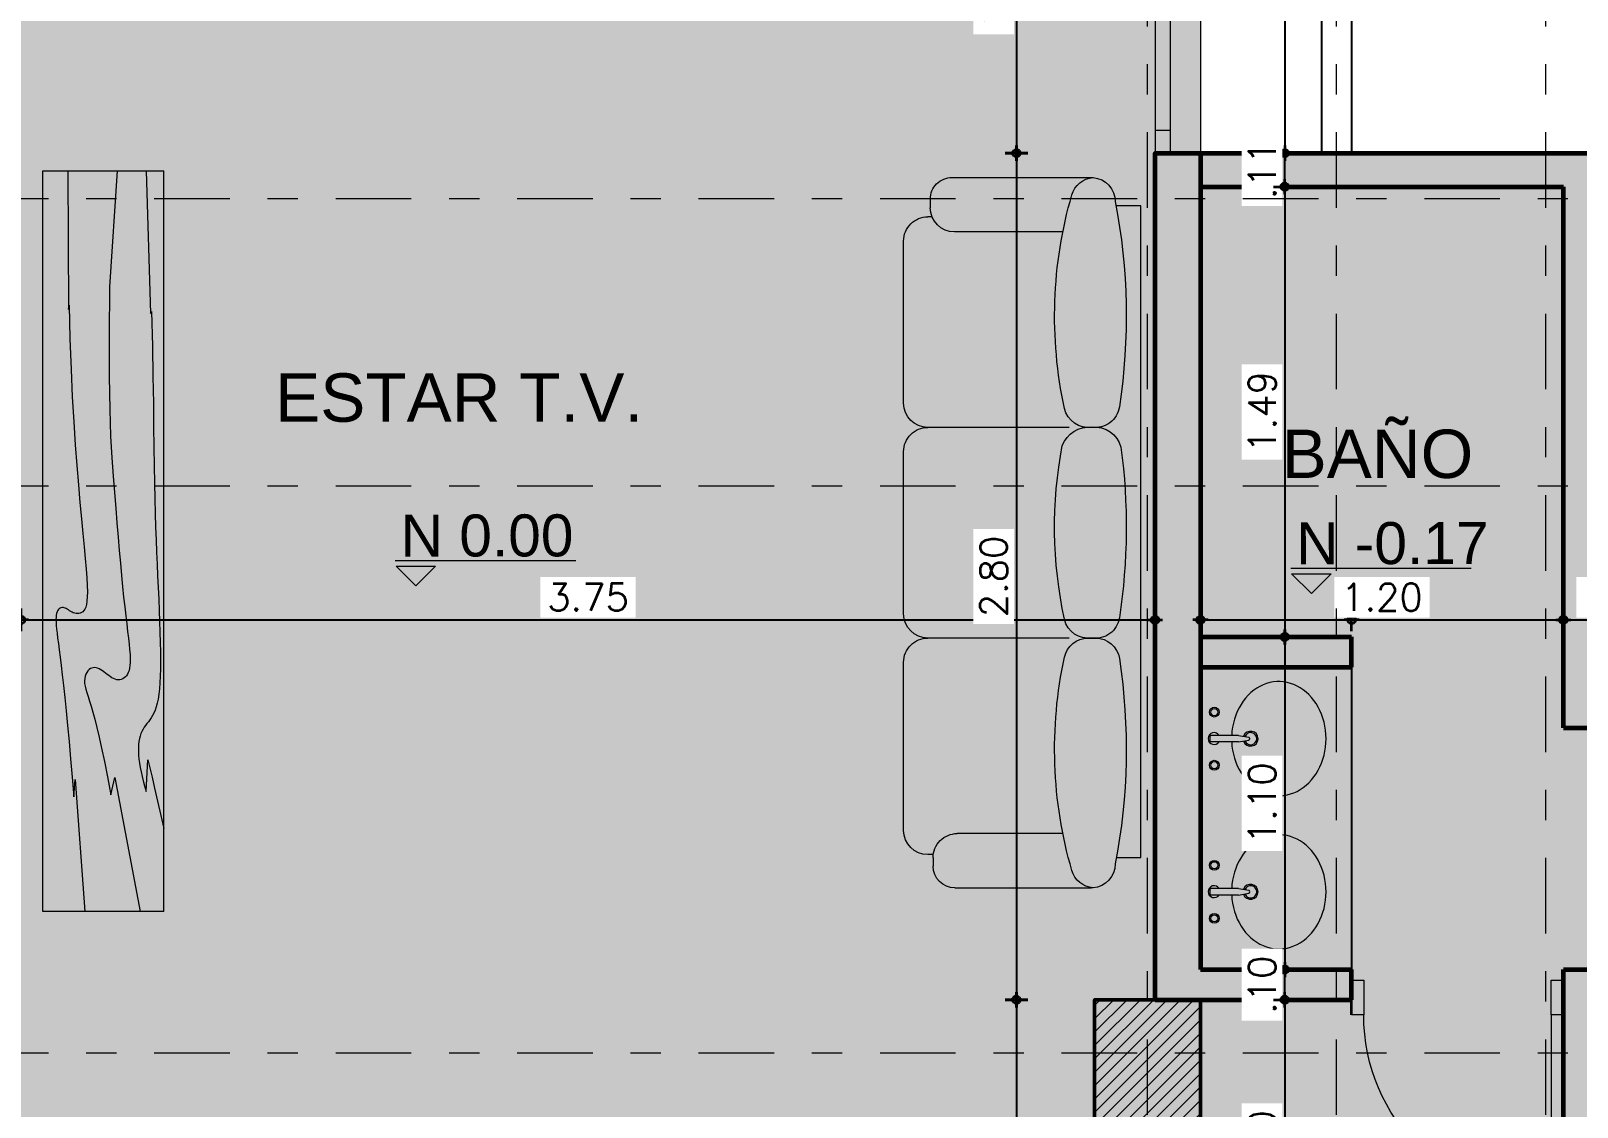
# Model space of a CAD drawing. Header units: metres. Extents: x -50 to 76, y -61 to 14.
# Drawn here: x -4.9 to 0.21, y -3 to 0.55 of the extents above; entities that cross this region are included whole.
import ezdxf

# ---------------------------------------------------------------- set-up
doc = ezdxf.new("R2010")
doc.units = ezdxf.units.M
doc.header["$MEASUREMENT"] = 0
for name, pattern in [('CENTER', [2, 1.25, -0.25, 0.25, -0.25]), ('CENTERX2', [4, 2.5, -0.5, 0.5, -0.5]), ('DASHDOT2', [0.5, 0.25, -0.125, 0, -0.125])]:
    doc.linetypes.add(name, pattern=pattern)
for name, color, linetype, lineweight in [('1 AREAS', 65, 'Continuous', 50), ('1 AREAS HACH', 250, 'Continuous', 9), ('1 COLUMNAS', 1, 'Continuous', 50), ('1 MATERAS', 45, 'Continuous', 25), ('1 MUEBLES', 46, 'Continuous', 18), ('1 MUROS', 255, 'Continuous', 60), ('1 NIVELES', 145, 'Continuous', 18), ('1 PUERTAS', 251, 'Continuous', 18), ('1 RELLENO COLUMNAS', 225, 'Continuous', 18), ('1 TEXTOS', 4, 'Continuous', 20), ('1 VENTANAS', 2, 'Continuous', 18), ('COTAS', 251, 'Continuous', 35), ('EJES', 251, 'CENTERX2', 0), ('Nuevo_Puertas ARCHICAD_Pluma_Nº__27', 7, 'Continuous', 35), ('TEXTOS', 4, 'Continuous', 25)]:
    doc.layers.add(name, color=color, linetype=linetype, lineweight=lineweight)
doc.layers.add('1 BAN', color=57, linetype='Continuous')
doc.layers.add('Nuevo_Puertas ARCHICAD_Pluma_Nº__23', color=7, linetype='Continuous', lineweight=20, true_color=0xff6600)
doc.layers.add('Nuevo_Puertas ARCHICAD_Pluma_Nº__3', color=7, linetype='Continuous', lineweight=18, true_color=0xff6600)
doc.styles.add('cotas', font='romans.shx')
doc.styles.add('Estilo_Generado_1', font='arial.ttf')
doc.styles.add('LEROY', font='arial.ttf')
doc.dimstyles.new('COT-50', dxfattribs={"dimscale": 0.5, "dimtxt": 0.18, "dimasz": 0.05, "dimexe": 0.08, "dimexo": 0.1, "dimgap": 0.06, "dimtad": 1, "dimzin": 4, "dimdsep": 46, "dimtxsty": 'cotas', "dimblk1": 'COTA', "dimblk2": 'COTA', "dimsah": 1, "dimcen": 0.09, "dimse1": 1, "dimse2": 1, "dimclrd": 256, "dimclre": 253, "dimclrt": 14, "dimadec": 0, "dimazin": 0, "dimtfac": 1, "dimtix": 1, "dimtmove": 0, "dimatfit": 3, "dimldrblk": 'COTA', "dimfxl": 1, "dimtfill": 1, "dimtfillclr": 256, "dimtolj": 1, "dimtzin": 12, "dimarcsym": 0})

# ---------------------------------------------------------------- blocks, each defined once
blk = doc.blocks.new('SILLON-6')
for p, q in [((-1.0773, 0), (1.0773, 0)), ((-1.0773, -0.0807), (-1.0773, 0)), ((1.0773, 0), (1.0773, -0.082)), ((-0.3519, -0.1745), (-0.3519, -0.1502)), ((-0.3519, -0.1745), (-0.3519, -0.1502)), ((0.3456, -0.1745), (0.3456, -0.1502)), ((-1.1782, -0.1582), (-1.1785, -0.1582)), ((-1.1785, -0.1582), (-1.1785, -0.1647)), ((-1.1785, -0.6153), (-1.1785, -0.1647)), ((1.1709, -0.1583), (1.1712, -0.1583)), ((1.1712, -0.6246), (1.1712, -0.1583)), ((-0.3519, -0.2375), (-0.3519, -0.7047)), ((0.3446, -0.2375), (0.3446, -0.7047)), ((-0.9985, -0.2581), (-0.9985, -0.6073)), ((0.9912, -0.2581), (0.9912, -0.6166)), ((0.9912, -0.5166), (0.9904, -0.5166)), ((-0.3519, -0.6507), (-0.3519, -0.7047)), ((-1.0785, -0.6873), (-1.1065, -0.6873)), ((-1.0681, -0.6866), (-1.0681, -0.6868)), ((-1.0681, -0.6866), (-1.0681, -0.7047)), ((1.0411, -0.6907), (1.0411, -0.7047)), ((1.0992, -0.6966), (1.0712, -0.6966)), ((-0.9881, -0.7847), (-0.4319, -0.7847)), ((-0.2719, -0.7847), (0.2646, -0.7847)), ((0.4246, -0.7847), (0.9611, -0.7847))]:
    blk.add_line(p, q)
for centre, radius, start, end in [((-0.7197, -2.0462), 1.9977, 81.3673, 100.9289), ((0.015, -2.0462), 1.9977, 82.402, 98.6327), ((0.7125, -2.0462), 1.9977, 79.0711, 98.6327), ((-1.0985, -0.1647), 0.08, 90, 175.2571), ((-0.4319, -0.1502), 0.08, 0, 81.3673), ((-0.2728, -0.1502), 0.08, 98.6327, 188.7344), ((0.2566, -0.1526), 0.0895, 353.7719, 75.3702), ((0.4246, -0.1502), 0.08, 98.6327, 188.7344), ((1.0912, -0.1647), 0.08, 4.7429, 90), ((-1.0985, -0.1515), 0.08, 184.7429, 253.8111), ((-0.4319, -0.1745), 0.08, 282.2332, 0), ((-0.2728, -0.1745), 0.08, 171.2656, 257.7668), ((0.2507, -0.1709), 0.0953, 290.9891, 5.1376), ((0.4246, -0.1745), 0.08, 171.2656, 257.7668), ((1.0912, -0.1515), 0.08, 286.1889, 355.2571), ((-0.7197, 1.1531), 1.4385, 253.8111, 282.2332), ((0.015, 1.1531), 1.4385, 257.7668, 280.8092), ((0.7125, 1.1531), 1.4385, 257.7668, 286.1889), ((-1.0785, -0.6073), 0.08, 270, 0), ((-1.1065, -0.6153), 0.072, 180, 270), ((1.0712, -0.6166), 0.08, 180, 270), ((1.0992, -0.6246), 0.072, 270, 0), ((-0.9881, -0.7047), 0.08, 180, 270), ((-0.4319, -0.7047), 0.08, 270, 0), ((-0.2719, -0.7047), 0.08, 180, 270), ((0.2646, -0.7047), 0.08, 270, 0), ((0.4246, -0.7047), 0.08, 180, 270), ((0.9611, -0.7047), 0.08, 270, 0)]:
    blk.add_arc(centre, radius, start, end)
blk = doc.blocks.new('DJUI')
at = {"layer": '1 MUEBLES'}
for p, q in [((2.3758, 2.3), (2.3758, 4.75)), ((2.3758, 4.75), (2.7758, 4.75)), ((2.7758, 2.3), (2.7758, 4.75)), ((2.7758, 2.3), (2.3758, 2.3))]:
    blk.add_line(p, q, dxfattribs=at)
for points in [[(2.4587, 4.75), (2.4608, 4.2911), (2.4626, 4.3048), (2.4654, 4.1936), (2.469, 4.0929), (2.4732, 4.0018), (2.478, 3.9191), (2.4831, 3.8438), (2.4883, 3.7746), (2.4936, 3.7108), (2.4987, 3.6522), (2.5037, 3.5985), (2.5082, 3.5498), (2.5124, 3.506), (2.516, 3.467), (2.519, 3.4327), (2.5211, 3.4032), (2.5225, 3.3781), (2.523, 3.3573), (2.5227, 3.3402), (2.5217, 3.3264), (2.5201, 3.3154), (2.5178, 3.3069), (2.5151, 3.3004), (2.5118, 3.2953), (2.508, 3.2915), (2.504, 3.2886), (2.4996, 3.2867), (2.4951, 3.2857), (2.4904, 3.2854), (2.4857, 3.2858), (2.4811, 3.2868), (2.4766, 3.2883), (2.4723, 3.2903), (2.4682, 3.2925), (2.4643, 3.2949), (2.4605, 3.2974), (2.4568, 3.2997), (2.4532, 3.3018), (2.4497, 3.3035), (2.4461, 3.3047), (2.4426, 3.3053), (2.4392, 3.3052), (2.4358, 3.3044), (2.4327, 3.303), (2.4297, 3.3009), (2.427, 3.2981), (2.4247, 3.2947), (2.4227, 3.2907), (2.4212, 3.2859), (2.4201, 3.2803), (2.4194, 3.2738), (2.4192, 3.266), (2.4194, 3.257), (2.4201, 3.2465), (2.4212, 3.2343), (2.4227, 3.2203), (2.4247, 3.2044), (2.4271, 3.186), (2.4298, 3.1651), (2.433, 3.1411), (2.4364, 3.1138), (2.4402, 3.0827), (2.4442, 3.0477), (2.4485, 3.0082), (2.453, 2.9641), (2.4577, 2.9155), (2.4625, 2.8625), (2.4675, 2.8053), (2.4726, 2.7442), (2.4778, 2.6791), (2.4831, 2.7366), (2.5149, 2.3)], [(2.6221, 4.75), (2.5968, 4.3658), (2.5951, 4.2025), (2.5953, 4.069), (2.597, 3.9605), (2.6, 3.8726), (2.6038, 3.8005), (2.6081, 3.7397), (2.6125, 3.6856), (2.6168, 3.6343), (2.6209, 3.5852), (2.6249, 3.5384), (2.6287, 3.4938), (2.6323, 3.4516), (2.6359, 3.4118), (2.6395, 3.3746), (2.643, 3.3399), (2.6465, 3.3078), (2.6499, 3.2782), (2.6532, 3.2512), (2.6562, 3.2265), (2.6589, 3.2041), (2.6611, 3.184), (2.6629, 3.166), (2.6641, 3.15), (2.6647, 3.136), (2.6646, 3.1239), (2.6639, 3.1134), (2.6626, 3.1043), (2.6608, 3.0966), (2.6585, 3.09), (2.6557, 3.0845), (2.6524, 3.0797), (2.6487, 3.0757), (2.6446, 3.0723), (2.6401, 3.0696), (2.6354, 3.0677), (2.6305, 3.0666), (2.6254, 3.0662), (2.6202, 3.0667), (2.6149, 3.068), (2.6096, 3.0702), (2.6043, 3.073), (2.5991, 3.0765), (2.5938, 3.0803), (2.5885, 3.0843), (2.5832, 3.0884), (2.578, 3.0924), (2.5727, 3.0961), (2.5674, 3.0994), (2.5622, 3.1022), (2.557, 3.1043), (2.5519, 3.1058), (2.5469, 3.1065), (2.5421, 3.1063), (2.5374, 3.1053), (2.5329, 3.1032), (2.5286, 3.1), (2.5247, 3.0958), (2.5212, 3.0907), (2.5182, 3.0847), (2.5159, 3.078), (2.5144, 3.0705), (2.5138, 3.0625), (2.5141, 3.0539), (2.5155, 3.0449), (2.5179, 3.0349), (2.5213, 3.0238), (2.5254, 3.011), (2.5302, 2.9962), (2.5357, 2.979), (2.5417, 2.9589), (2.5481, 2.9356), (2.5549, 2.9086), (2.5622, 2.877), (2.5703, 2.8398), (2.5793, 2.7963), (2.5895, 2.7453), (2.601, 2.6859), (2.6141, 2.7433), (2.6976, 2.3)], [(2.7173, 4.75), (2.732, 4.2781), (2.7356, 4.284), (2.7381, 4.1694), (2.74, 4.0691), (2.7413, 3.9811), (2.7422, 3.9038), (2.743, 3.8352), (2.7438, 3.7735), (2.7448, 3.717), (2.746, 3.665), (2.7473, 3.6167), (2.7488, 3.5716), (2.7504, 3.529), (2.752, 3.4884), (2.7538, 3.449), (2.7555, 3.4102), (2.7573, 3.3716), (2.759, 3.3333), (2.7605, 3.2956), (2.762, 3.259), (2.7632, 3.2237), (2.7641, 3.19), (2.7647, 3.1583), (2.7649, 3.1289), (2.7647, 3.1021), (2.764, 3.0778), (2.7629, 3.0558), (2.7614, 3.0361), (2.7594, 3.0184), (2.757, 3.0027), (2.7541, 2.9888), (2.7508, 2.9766), (2.7471, 2.9659), (2.743, 2.9565), (2.7387, 2.9482), (2.7341, 2.9408), (2.7295, 2.9341), (2.7248, 2.9278), (2.7202, 2.9217), (2.7157, 2.9156), (2.7114, 2.9094), (2.7074, 2.9028), (2.7037, 2.8958), (2.7004, 2.8884), (2.6976, 2.8804), (2.6952, 2.8718), (2.6934, 2.8625), (2.6922, 2.8524), (2.6917, 2.8414), (2.6918, 2.8296), (2.6924, 2.8171), (2.6937, 2.804), (2.6955, 2.7904), (2.6978, 2.7762), (2.7007, 2.7617), (2.704, 2.7469), (2.7077, 2.7317), (2.712, 2.7153), (2.717, 2.6968), (2.7227, 2.8012), (2.7293, 2.7755), (2.7369, 2.7448), (2.7456, 2.7081), (2.7758, 2.5749)]]:
    blk.add_lwpolyline(points, dxfattribs=at)
blk = doc.blocks.new('Puerta 23')
at = {"layer": 'Nuevo_Puertas ARCHICAD_Pluma_Nº__23', "color": 30, "linetype": 'Continuous', "lineweight": 20, "true_color": 0xff6600}
for p, q in [((-0.31, 0), (-0.35, 0)), ((-0.35, 0), (-0.35, -0.115)), ((-0.31, -0.115), (-0.31, 0)), ((0.35, 0), (0.31, 0)), ((0.31, 0), (0.31, -0.115)), ((0.35, -0.115), (0.35, 0)), ((-0.35, -0.115), (-0.31, -0.115)), ((0.31, -0.115), (0.35, -0.115))]:
    blk.add_line(p, q, dxfattribs=at)
at = {"layer": 'Nuevo_Puertas ARCHICAD_Pluma_Nº__27', "color": 7, "linetype": 'Continuous', "lineweight": 35}
for p, q in [((-0.35, 0), (-0.35, -0.115)), ((-0.35, 0), (-0.35, -0.115)), ((0.35, 0), (0.35, -0.115)), ((0.35, 0), (0.35, -0.115)), ((-0.35, -0.115), (-0.35, -0.15)), ((0.35, -0.115), (0.35, -0.15))]:
    blk.add_line(p, q, dxfattribs=at)
at = {"layer": 'Nuevo_Puertas ARCHICAD_Pluma_Nº__3', "color": 30, "linetype": 'Continuous', "lineweight": 18, "true_color": 0xff6600}
blk.add_line((0.31, 0), (0.31, 0.62), dxfattribs=at)
blk.add_arc((0.31, 0), 0.62, 90, 180, dxfattribs=at)
blk = doc.blocks.new('COTA')
for p, q in [((-1, 0), (1, 0)), ((0, 1.5), (0, -1.5))]:
    blk.add_line(p, q)
blk.add_circle((0, 0), 0.5)
blk = doc.blocks.new('*D48')
at = {"layer": 'COTAS', "lineweight": -2, "transparency": 16777216}
blk.add_line((-19.5095, 7.1419), (0.2405, 7.1419), dxfattribs=at)
at = {"layer": 'Defpoints', "color": 0, "transparency": 16777216}
for p in [(0.2655, 7.1419), (-19.5345, 4.75), (0.2655, 0.15)]:
    blk.add_point(p, dxfattribs=at)
at = {"layer": 'COTAS', "lineweight": -2, "transparency": 16777216, "xscale": 0.025, "yscale": 0.025, "zscale": 0.025, "rotation": 180}
blk.add_blockref('COTA', (-19.5345, 7.1419), dxfattribs=at)
at = {"layer": 'COTAS', "lineweight": -2, "transparency": 16777216, "xscale": 0.025, "yscale": 0.025, "zscale": 0.025}
blk.add_blockref('COTA', (0.2655, 7.1419), dxfattribs=at)
at = {"layer": 'COTAS', "color": 14, "transparency": 16777216, "insert": (-9.6024, 7.2169), "char_height": 0.09, "attachment_point": 5, "style": 'cotas', "bg_fill": 3, "box_fill_scale": 1.25, "bg_fill_color": 256, "bg_fill_true_color": 13158600, "bg_fill_transparency": 0}
blk.add_mtext('\\A1;19.80', dxfattribs=at)
blk = doc.blocks.new('*D83')
at = {"layer": 'COTAS', "lineweight": -2, "transparency": 16777216}
blk.add_line((-4.9095, -1.3937), (-1.2095, -1.3937), dxfattribs=at)
at = {"layer": 'Defpoints', "color": 0, "transparency": 16777216}
for p in [(-1.1845, -1.3937), (-4.9345, -2.4), (-1.1845, -2.95)]:
    blk.add_point(p, dxfattribs=at)
at = {"layer": 'COTAS', "lineweight": -2, "transparency": 16777216, "xscale": 0.025, "yscale": 0.025, "zscale": 0.025, "rotation": 180}
blk.add_blockref('COTA', (-4.9345, -1.3937), dxfattribs=at)
at = {"layer": 'COTAS', "lineweight": -2, "transparency": 16777216, "xscale": 0.025, "yscale": 0.025, "zscale": 0.025}
blk.add_blockref('COTA', (-1.1845, -1.3937), dxfattribs=at)
at = {"layer": 'COTAS', "color": 14, "transparency": 16777216, "insert": (-3.0595, -1.3187), "char_height": 0.09, "attachment_point": 5, "style": 'cotas', "bg_fill": 3, "box_fill_scale": 1.25, "bg_fill_color": 256, "bg_fill_true_color": 13158600, "bg_fill_transparency": 0}
blk.add_mtext('\\A1;3.75', dxfattribs=at)
blk = doc.blocks.new('*D103')
at = {"layer": 'COTAS', "lineweight": -2, "transparency": 16777216}
blk.add_line((-0.5095, -1.3937), (1.2405, -1.3937), dxfattribs=at)
at = {"layer": 'Defpoints', "color": 0, "transparency": 16777216}
for p in [(1.2655, -1.3937), (-0.5345, -4.75), (1.2655, -4.75)]:
    blk.add_point(p, dxfattribs=at)
at = {"layer": 'COTAS', "lineweight": -2, "transparency": 16777216, "xscale": 0.025, "yscale": 0.025, "zscale": 0.025, "rotation": 180}
blk.add_blockref('COTA', (-0.5345, -1.3937), dxfattribs=at)
at = {"layer": 'COTAS', "lineweight": -2, "transparency": 16777216, "xscale": 0.025, "yscale": 0.025, "zscale": 0.025}
blk.add_blockref('COTA', (1.2655, -1.3937), dxfattribs=at)
at = {"layer": 'COTAS', "color": 14, "transparency": 16777216, "insert": (0.3655, -1.3187), "char_height": 0.09, "attachment_point": 5, "style": 'cotas', "bg_fill": 3, "box_fill_scale": 1.25, "bg_fill_color": 256, "bg_fill_true_color": 13158600, "bg_fill_transparency": 0}
blk.add_mtext('\\A1;1.80', dxfattribs=at)
blk = doc.blocks.new('*D170')
at = {"layer": 'COTAS', "lineweight": -2, "transparency": 16777216}
blk.add_line((-1.6433, 1.225), (-1.6433, 0.175), dxfattribs=at)
at = {"layer": 'Defpoints', "color": 0, "transparency": 16777216}
for p in [(-1.0345, 1.25), (-1.6433, 0.15), (-1.0345, 0.15)]:
    blk.add_point(p, dxfattribs=at)
at = {"layer": 'COTAS', "lineweight": -2, "transparency": 16777216, "xscale": 0.025, "yscale": 0.025, "zscale": 0.025}
for p, rotation in [((-1.6433, 1.25), 90), ((-1.6433, 0.15), 270)]:
    blk.add_blockref('COTA', p, dxfattribs=dict(at, rotation=rotation))
at = {"layer": 'COTAS', "color": 14, "transparency": 16777216, "insert": (-1.7183, 0.7), "char_height": 0.09, "attachment_point": 5, "rotation": 90, "style": 'cotas', "bg_fill": 3, "box_fill_scale": 1.25, "bg_fill_color": 256, "bg_fill_true_color": 13158600, "bg_fill_transparency": 0}
blk.add_mtext('\\A1;1.10', dxfattribs=at)
blk = doc.blocks.new('*D171')
at = {"layer": 'COTAS', "lineweight": -2, "transparency": 16777216}
blk.add_line((-1.6433, 0.125), (-1.6433, -2.625), dxfattribs=at)
at = {"layer": 'Defpoints', "color": 0, "transparency": 16777216}
for p in [(-1.1845, 0.15), (-1.6433, -2.65), (-1.1845, -2.65)]:
    blk.add_point(p, dxfattribs=at)
at = {"layer": 'COTAS', "lineweight": -2, "transparency": 16777216, "xscale": 0.025, "yscale": 0.025, "zscale": 0.025}
for p, rotation in [((-1.6433, 0.15), 90), ((-1.6433, -2.65), 270)]:
    blk.add_blockref('COTA', p, dxfattribs=dict(at, rotation=rotation))
at = {"layer": 'COTAS', "color": 14, "transparency": 16777216, "insert": (-1.7183, -1.25), "char_height": 0.09, "attachment_point": 5, "rotation": 90, "style": 'cotas', "bg_fill": 3, "box_fill_scale": 1.25, "bg_fill_color": 256, "bg_fill_true_color": 13158600, "bg_fill_transparency": 0}
blk.add_mtext('\\A1;2.80', dxfattribs=at)
blk = doc.blocks.new('*D172')
at = {"layer": 'COTAS', "lineweight": -2, "transparency": 16777216}
blk.add_line((-1.6433, -2.675), (-1.6433, -3.725), dxfattribs=at)
at = {"layer": 'Defpoints', "color": 0, "transparency": 16777216}
for p in [(-1.3845, -2.65), (-1.6433, -3.75), (-1.3845, -3.75)]:
    blk.add_point(p, dxfattribs=at)
at = {"layer": 'COTAS', "lineweight": -2, "transparency": 16777216, "xscale": 0.025, "yscale": 0.025, "zscale": 0.025}
for p, rotation in [((-1.6433, -2.65), 90), ((-1.6433, -3.75), 270)]:
    blk.add_blockref('COTA', p, dxfattribs=dict(at, rotation=rotation))
at = {"layer": 'COTAS', "color": 14, "transparency": 16777216, "insert": (-1.7183, -3.2), "char_height": 0.09, "attachment_point": 5, "rotation": 90, "style": 'cotas', "bg_fill": 3, "box_fill_scale": 1.25, "bg_fill_color": 256, "bg_fill_true_color": 13158600, "bg_fill_transparency": 0}
blk.add_mtext('\\A1;1.10', dxfattribs=at)
blk = doc.blocks.new('*D173')
at = {"layer": 'COTAS', "lineweight": -2, "transparency": 16777216}
blk.add_line((-0.7557, 4.225), (-0.7557, 0.175), dxfattribs=at)
at = {"layer": 'Defpoints', "color": 0, "transparency": 16777216}
for p in [(-1.0345, 4.25), (-1.0345, 0.15), (-0.7557, 0.15)]:
    blk.add_point(p, dxfattribs=at)
at = {"layer": 'COTAS', "lineweight": -2, "transparency": 16777216, "xscale": 0.025, "yscale": 0.025, "zscale": 0.025}
for p, rotation in [((-0.7557, 4.25), 90), ((-0.7557, 0.15), 270)]:
    blk.add_blockref('COTA', p, dxfattribs=dict(at, rotation=rotation))
at = {"layer": 'COTAS', "color": 14, "transparency": 16777216, "insert": (-0.8307, 2.2), "char_height": 0.09, "attachment_point": 5, "rotation": 90, "style": 'cotas', "bg_fill": 3, "box_fill_scale": 1.25, "bg_fill_color": 256, "bg_fill_true_color": 13158600, "bg_fill_transparency": 0}
blk.add_mtext('\\A1;4.10', dxfattribs=at)
blk = doc.blocks.new('*D174')
at = {"layer": 'COTAS', "lineweight": -2, "transparency": 16777216}
blk.add_line((-0.7557, 0.0389), (-0.7557, 0.15), dxfattribs=at)
at = {"layer": 'Defpoints', "color": 0, "transparency": 16777216}
for p in [(-1.0345, 0.15), (-1.0345, 0.0389)]:
    blk.add_point(p, dxfattribs=at)
at = {"layer": 'COTAS', "color": 14, "transparency": 16777216, "insert": (-0.8307, 0.0944), "char_height": 0.09, "attachment_point": 5, "rotation": 90, "style": 'cotas', "bg_fill": 3, "box_fill_scale": 1.25, "bg_fill_color": 256, "bg_fill_true_color": 13158600, "bg_fill_transparency": 0}
blk.add_mtext('\\A1;.11', dxfattribs=at)
at = {"layer": 'Defpoints', "color": 0, "transparency": 16777216}
blk.add_point((-0.7557, 0.15), dxfattribs=at)
blk = doc.blocks.new('*D175')
at = {"layer": 'COTAS', "lineweight": -2, "transparency": 16777216}
blk.add_line((-0.7557, 0.0139), (-0.7557, -1.425), dxfattribs=at)
at = {"layer": 'Defpoints', "color": 0, "transparency": 16777216}
for p in [(-1.0345, 0.0389), (-1.0345, -1.45), (-0.7557, -1.45)]:
    blk.add_point(p, dxfattribs=at)
at = {"layer": 'COTAS', "lineweight": -2, "transparency": 16777216, "xscale": 0.025, "yscale": 0.025, "zscale": 0.025}
for p, rotation in [((-0.7557, 0.0389), 90), ((-0.7557, -1.45), 270)]:
    blk.add_blockref('COTA', p, dxfattribs=dict(at, rotation=rotation))
at = {"layer": 'COTAS', "color": 14, "transparency": 16777216, "insert": (-0.8307, -0.7056), "char_height": 0.09, "attachment_point": 5, "rotation": 90, "style": 'cotas', "bg_fill": 3, "box_fill_scale": 1.25, "bg_fill_color": 256, "bg_fill_true_color": 13158600, "bg_fill_transparency": 0}
blk.add_mtext('\\A1;1.49', dxfattribs=at)
blk = doc.blocks.new('*D176')
at = {"layer": 'COTAS', "lineweight": -2, "transparency": 16777216}
blk.add_line((-0.7557, -1.475), (-0.7557, -2.525), dxfattribs=at)
at = {"layer": 'Defpoints', "color": 0, "transparency": 16777216}
for p in [(-1.0345, -1.45), (-1.0345, -2.55), (-0.7557, -2.55)]:
    blk.add_point(p, dxfattribs=at)
at = {"layer": 'COTAS', "lineweight": -2, "transparency": 16777216, "xscale": 0.025, "yscale": 0.025, "zscale": 0.025}
for p, rotation in [((-0.7557, -1.45), 90), ((-0.7557, -2.55), 270)]:
    blk.add_blockref('COTA', p, dxfattribs=dict(at, rotation=rotation))
at = {"layer": 'COTAS', "color": 14, "transparency": 16777216, "insert": (-0.8307, -2), "char_height": 0.09, "attachment_point": 5, "rotation": 90, "style": 'cotas', "bg_fill": 3, "box_fill_scale": 1.25, "bg_fill_color": 256, "bg_fill_true_color": 13158600, "bg_fill_transparency": 0}
blk.add_mtext('\\A1;1.10', dxfattribs=at)
blk = doc.blocks.new('*D177')
at = {"layer": 'COTAS', "lineweight": -2, "transparency": 16777216}
blk.add_line((-0.7557, -2.65), (-0.7557, -2.55), dxfattribs=at)
at = {"layer": 'Defpoints', "color": 0, "transparency": 16777216}
for p in [(-1.0345, -2.55), (-1.0345, -2.65)]:
    blk.add_point(p, dxfattribs=at)
at = {"layer": 'COTAS', "color": 14, "transparency": 16777216, "insert": (-0.8307, -2.6), "char_height": 0.09, "attachment_point": 5, "rotation": 90, "style": 'cotas', "bg_fill": 3, "box_fill_scale": 1.25, "bg_fill_color": 256, "bg_fill_true_color": 13158600, "bg_fill_transparency": 0}
blk.add_mtext('\\A1;.10', dxfattribs=at)
at = {"layer": 'Defpoints', "color": 0, "transparency": 16777216}
blk.add_point((-0.7557, -2.55), dxfattribs=at)
blk = doc.blocks.new('*D178')
at = {"layer": 'COTAS', "lineweight": -2, "transparency": 16777216}
blk.add_line((-0.7557, -2.675), (-0.7557, -3.625), dxfattribs=at)
at = {"layer": 'Defpoints', "color": 0, "transparency": 16777216}
for p in [(-1.0345, -2.65), (-1.0345, -3.65), (-0.7557, -3.65)]:
    blk.add_point(p, dxfattribs=at)
at = {"layer": 'COTAS', "lineweight": -2, "transparency": 16777216, "xscale": 0.025, "yscale": 0.025, "zscale": 0.025}
for p, rotation in [((-0.7557, -2.65), 90), ((-0.7557, -3.65), 270)]:
    blk.add_blockref('COTA', p, dxfattribs=dict(at, rotation=rotation))
at = {"layer": 'COTAS', "color": 14, "transparency": 16777216, "insert": (-0.8307, -3.15), "char_height": 0.09, "attachment_point": 5, "rotation": 90, "style": 'cotas', "bg_fill": 3, "box_fill_scale": 1.25, "bg_fill_color": 256, "bg_fill_true_color": 13158600, "bg_fill_transparency": 0}
blk.add_mtext('\\A1;1.00', dxfattribs=at)
blk = doc.blocks.new('*D180')
at = {"layer": 'COTAS', "lineweight": -2, "transparency": 16777216}
blk.add_line((-1.0095, -1.3937), (0.1405, -1.3937), dxfattribs=at)
at = {"layer": 'Defpoints', "color": 0, "transparency": 16777216}
for p in [(-1.0345, 0.15), (0.1655, 0.0389), (0.1655, -1.3937)]:
    blk.add_point(p, dxfattribs=at)
at = {"layer": 'COTAS', "lineweight": -2, "transparency": 16777216, "xscale": 0.025, "yscale": 0.025, "zscale": 0.025, "rotation": 180}
blk.add_blockref('COTA', (-1.0345, -1.3937), dxfattribs=at)
at = {"layer": 'COTAS', "lineweight": -2, "transparency": 16777216, "xscale": 0.025, "yscale": 0.025, "zscale": 0.025}
blk.add_blockref('COTA', (0.1655, -1.3937), dxfattribs=at)
at = {"layer": 'COTAS', "color": 14, "transparency": 16777216, "insert": (-0.4345, -1.3187), "char_height": 0.09, "attachment_point": 5, "style": 'cotas', "bg_fill": 3, "box_fill_scale": 1.25, "bg_fill_color": 256, "bg_fill_true_color": 13158600, "bg_fill_transparency": 0}
blk.add_mtext('\\A1;1.20', dxfattribs=at)

msp = doc.modelspace()

# ---------------------------------------------------------------- hatches: boundary and pattern name
at = {"layer": '1 AREAS HACH'}
h = msp.add_hatch(dxfattribs=at)
h.set_pattern_fill('ANGLE', color=256)
h.set_pattern_definition([(0, (-39.43992, 0), (0, 0.275), [0.2, -0.075]), (90, (-39.43992, 0), (-0.275, 2e-17), [0.2, -0.075])])
h.paths.add_polyline_path([(-15.4845, 4.75), (-19.2345, 4.75), (-19.5345, 4.75), (-19.5345, -4.5), (-16.6345, -4.5), (-16.6345, -5.75), (-12.2845, -5.75), (-12.2845, -4.5), (-10.5845, -4.5), (-10.5845, -5.3), (-10.1845, -5.3), (-10.1845, -4.5), (-5.2345, -4.5), (-5.2345, -5.3), (-5.0845, -5.3), (-5.0845, -6.8), (0.2655, -6.8), (0.2655, 0.15), (-1.0345, 0.15), (-1.0345, 2.15), (-0.4345, 2.15), (-0.4345, 4.55), (-0.7345, 4.55), (-0.7345, 4.25), (-6.3145, 4.25), (-6.3145, 4.55), (-6.6845, 4.55), (-6.6845, 1.4), (-10.8845, 1.4), (-10.8845, 2.55), (-11.0845, 2.55), (-11.0845, 4.75), (-10.8845, 4.75), (-10.8845, 5.9), (-11.2345, 5.9), (-11.2345, 5.35), (-15.4845, 5.35)])
at = {"layer": '1 RELLENO COLUMNAS'}
h = msp.add_hatch(dxfattribs=at)
h.set_pattern_fill('ANSI31', color=256, scale=0.25)
h.set_pattern_definition([(45, (-1840.654124, 942.824767), (-0.0220970869, 0.0220970869), [])])
h.paths.add_polyline_path([(-15.1345, 5.35), (-15.4845, 5.35), (-15.4845, 5.15), (-15.1345, 5.15)])
h.paths.add_polyline_path([(-10.8845, 5.9), (-11.2345, 5.9), (-11.2345, 5.75), (-11.2345, 4.75), (-11.0595, 4.75), (-10.8845, 4.75)])
h.paths.add_polyline_path([(-10.8845, 2.55), (-11.2345, 2.55), (-11.2345, 1.6), (-11.2345, 1.25), (-10.8845, 1.25), (-10.8845, 1.6)])
h.paths.add_polyline_path([(-4.9345, 2.1), (-5.2345, 2.1), (-5.2345, 1.25), (-4.9345, 1.25), (-4.9345, 1.6)])
h.paths.add_polyline_path([(-6.3145, 4.55), (-6.6845, 4.55), (-6.6845, 3.9), (-6.3145, 3.9), (-6.3145, 4.25)])
h.paths.add_polyline_path([(-0.4345, 4.55), (-0.7345, 4.55), (-0.7345, 3.9), (-0.4345, 3.9)])
h.paths.add_polyline_path([(-1.0345, -2.65), (-1.3845, -2.65), (-1.3845, -3.75), (-1.0345, -3.75), (-1.0345, -3.45)])
h.paths.add_polyline_path([(-4.9345, -3.95), (-5.2345, -3.95), (-5.2345, -5.3), (-4.9345, -5.3)])
h.paths.add_polyline_path([(-10.1845, -3.95), (-10.5845, -3.95), (-10.5845, -5.3), (-10.1845, -5.3)])
h.paths.add_polyline_path([(-10.1845, -7.4), (-10.5845, -7.4), (-10.5845, -8.75), (-10.1845, -8.75)])
h.paths.add_polyline_path([(-12.0845, -4.2), (-12.5345, -4.2), (-12.5345, -4.5), (-12.2845, -4.5), (-12.0845, -4.5)])
h.paths.add_polyline_path([(-12.2845, -2.1), (-12.5345, -2.1), (-12.5345, -2.9), (-12.2845, -2.9)])
h.paths.add_polyline_path([(-16.3345, -2.601), (-16.6345, -2.601), (-16.6345, -2.901), (-16.4845, -2.901), (-16.4845, -2.9), (-16.3345, -2.9)])
h.paths.add_polyline_path([(-16.4845, -4.2), (-16.7845, -4.2), (-17.0845, -4.2), (-17.0845, -4.5), (-16.4845, -4.5)])
h.paths.add_polyline_path([(-18.9345, -4.2), (-19.5345, -4.2), (-19.5345, -4.5), (-19.2345, -4.5), (-18.9345, -4.5)])
h.paths.add_polyline_path([(-19.2345, -0.8), (-19.5345, -0.8), (-19.5345, -1.1), (-19.2345, -1.1)])
h.paths.add_polyline_path([(-16.4845, -0.8), (-16.7845, -0.8), (-16.7845, -1.1), (-16.4845, -1.1)])
h.paths.add_polyline_path([(-19.0845, 1.6), (-19.3074, 1.6013), (-19.5345, 1.6013), (-19.5345, 1.25), (-19.3095, 1.25), (-19.0845, 1.25)])
h.paths.add_polyline_path([(-15.1345, 2.3), (-15.4845, 2.3), (-15.4845, 1.25), (-15.1345, 1.25)])

# ---------------------------------------------------------------- linework, layer by layer
at = {"layer": '1 AREAS', "lineweight": 13}
msp.add_lwpolyline([(-1.0345, 2.15), (-1.0345, 0.15), (0.2655, 0.15), (0.2655, -6.8), (-5.0845, -6.8), (-5.0845, -5.3), (-5.2345, -5.3), (-5.2345, -4.5), (-10.1845, -4.5), (-10.1845, -4.5), (-10.1845, -4.5), (-10.1845, -5.3), (-10.5845, -5.3), (-10.5845, -4.5), (-12.2845, -4.5)], dxfattribs=at)
at = {"layer": '1 BAN'}
msp.add_line((-0.5345, -1.55), (-0.5345, -2.55), dxfattribs=at)
at = {"layer": '1 MUEBLES'}
for p, q in [((-0.9087, -1.7758), (-1.0022, -1.7758)), ((-0.9087, -1.7758), (-0.8743, -1.7814)), ((-0.9087, -1.7969), (-1.0022, -1.7969)), ((-0.9087, -1.7969), (-0.8743, -1.7914)), ((-0.9087, -2.2823), (-1.0022, -2.2823)), ((-0.9087, -2.2823), (-0.8743, -2.2878)), ((-0.9087, -2.3034), (-0.8743, -2.2978)), ((-0.9087, -2.3034), (-1.0022, -2.3034))]:
    msp.add_line(p, q, dxfattribs=at)
at = {"layer": '1 MUEBLES', "flags": 128}
for points in [[(-0.9312, -1.7969), (-0.9302, -1.8107), (-0.9283, -1.8244), (-0.9256, -1.8378), (-0.922, -1.851), (-0.9177, -1.8639), (-0.9126, -1.8763), (-0.9068, -1.8882), (-0.9002, -1.8996), (-0.893, -1.9104), (-0.8851, -1.9205), (-0.8767, -1.9299), (-0.8677, -1.9385), (-0.8582, -1.9463), (-0.8483, -1.9532), (-0.8379, -1.9593), (-0.8272, -1.9644), (-0.8163, -1.9685), (-0.8051, -1.9716), (-0.7938, -1.9738), (-0.7823, -1.9749), (-0.7709, -1.975), (-0.7594, -1.9742), (-0.748, -1.9722), (-0.7368, -1.9693), (-0.7258, -1.9654), (-0.715, -1.9606), (-0.7046, -1.9548), (-0.6946, -1.948), (-0.685, -1.9405), (-0.6758, -1.932), (-0.6673, -1.9228), (-0.6593, -1.9129), (-0.6519, -1.9023), (-0.6452, -1.891), (-0.6392, -1.8792), (-0.6339, -1.8669), (-0.6294, -1.8542), (-0.6256, -1.841), (-0.6227, -1.8276), (-0.6206, -1.814), (-0.6194, -1.8002), (-0.6189, -1.7864), (-0.6194, -1.7725), (-0.6206, -1.7587), (-0.6227, -1.7451), (-0.6256, -1.7317), (-0.6294, -1.7186), (-0.6339, -1.7058), (-0.6392, -1.6935), (-0.6452, -1.6817), (-0.6519, -1.6705), (-0.6593, -1.6598), (-0.6673, -1.6499), (-0.6758, -1.6407), (-0.685, -1.6323), (-0.6946, -1.6247), (-0.7046, -1.618), (-0.715, -1.6122), (-0.7258, -1.6073), (-0.7368, -1.6034), (-0.748, -1.6005), (-0.7594, -1.5986), (-0.7709, -1.5977), (-0.7823, -1.5978), (-0.7938, -1.5989), (-0.8051, -1.6011), (-0.8163, -1.6042), (-0.8272, -1.6084), (-0.8379, -1.6135), (-0.8483, -1.6195), (-0.8582, -1.6264), (-0.8677, -1.6342), (-0.8767, -1.6428), (-0.8851, -1.6522), (-0.893, -1.6623), (-0.9002, -1.6731), (-0.9068, -1.6845), (-0.9126, -1.6964), (-0.9177, -1.7088), (-0.922, -1.7217), (-0.9256, -1.7349), (-0.9283, -1.7484), (-0.9302, -1.762), (-0.9312, -1.7758)], [(-0.9312, -2.3034), (-0.9302, -2.3172), (-0.9283, -2.3308), (-0.9256, -2.3443), (-0.922, -2.3575), (-0.9177, -2.3703), (-0.9126, -2.3828), (-0.9068, -2.3947), (-0.9002, -2.4061), (-0.893, -2.4169), (-0.8851, -2.427), (-0.8767, -2.4364), (-0.8677, -2.445), (-0.8582, -2.4528), (-0.8483, -2.4597), (-0.8379, -2.4657), (-0.8272, -2.4708), (-0.8163, -2.4749), (-0.8051, -2.4781), (-0.7938, -2.4802), (-0.7823, -2.4814), (-0.7709, -2.4815), (-0.7594, -2.4806), (-0.748, -2.4787), (-0.7368, -2.4758), (-0.7258, -2.4719), (-0.715, -2.467), (-0.7046, -2.4612), (-0.6946, -2.4545), (-0.685, -2.4469), (-0.6758, -2.4385), (-0.6673, -2.4293), (-0.6593, -2.4194), (-0.6519, -2.4087), (-0.6452, -2.3975), (-0.6392, -2.3857), (-0.6339, -2.3734), (-0.6294, -2.3606), (-0.6256, -2.3475), (-0.6227, -2.3341), (-0.6206, -2.3205), (-0.6194, -2.3067), (-0.6189, -2.2928), (-0.6194, -2.279), (-0.6206, -2.2652), (-0.6227, -2.2516), (-0.6256, -2.2382), (-0.6294, -2.225), (-0.6339, -2.2123), (-0.6392, -2.2), (-0.6452, -2.1882), (-0.6519, -2.1769), (-0.6593, -2.1663), (-0.6673, -2.1564), (-0.6758, -2.1471), (-0.685, -2.1387), (-0.6946, -2.1311), (-0.7046, -2.1244), (-0.715, -2.1186), (-0.7258, -2.1138), (-0.7368, -2.1099), (-0.748, -2.107), (-0.7594, -2.105), (-0.7709, -2.1041), (-0.7823, -2.1043), (-0.7938, -2.1054), (-0.8051, -2.1076), (-0.8163, -2.1107), (-0.8272, -2.1148), (-0.8379, -2.1199), (-0.8483, -2.126), (-0.8582, -2.1329), (-0.8677, -2.1407), (-0.8767, -2.1493), (-0.8851, -2.1587), (-0.893, -2.1688), (-0.9002, -2.1796), (-0.9068, -2.1909), (-0.9126, -2.2029), (-0.9177, -2.2153), (-0.922, -2.2282), (-0.9256, -2.2413), (-0.9283, -2.2548), (-0.9302, -2.2685), (-0.9312, -2.2823)]]:
    msp.add_lwpolyline(points, dxfattribs=at)
at = {"layer": '1 MUEBLES'}
for centre, radius in [((-0.9887, -1.6986), 0.0162), ((-0.9887, -1.6986), 0.0118), ((-0.9887, -1.8742), 0.0162), ((-0.9887, -1.8742), 0.0118), ((-0.9887, -2.205), 0.0162), ((-0.9887, -2.205), 0.0118), ((-0.9887, -2.3806), 0.0162), ((-0.9887, -2.3806), 0.0118)]:
    msp.add_circle(centre, radius, dxfattribs=at)
for centre, radius, start, end in [((-0.9892, -1.7861), 0.0197, 31.3411, 326.7175), ((-0.9723, -1.7865), 0.0317, 160.3841, 199.2564), ((-0.8686, -1.7864), 0.0246, 200.6583, 159.3417), ((-0.8686, -1.7864), 0.0202, 200.6583, 159.3417), ((-0.8761, -1.7858), 0.00481, 353.2571, 67.7189), ((-0.8761, -1.7869), 0.00481, 292.2811, 6.7429), ((-0.9892, -2.2925), 0.0197, 31.3411, 326.7175), ((-0.9723, -2.2929), 0.0317, 160.3841, 199.2564), ((-0.8686, -2.2928), 0.0246, 200.6583, 159.3417), ((-0.8686, -2.2928), 0.0202, 200.6583, 159.3417), ((-0.8761, -2.2923), 0.00481, 353.2571, 67.7189), ((-0.8761, -2.2934), 0.00481, 292.2811, 6.7429)]:
    msp.add_arc(centre, radius, start, end, dxfattribs=at)
at = {"layer": '1 MUROS'}
for p, q in [((-1.0345, 0.15), (0.2655, 0.15)), ((-1.0345, 0.0389), (0.1655, 0.0389)), ((0.1655, -1.75), (0.1655, 0.0389)), ((-1.0345, -1.45), (-0.5345, -1.45)), ((-0.5345, -1.55), (-0.5345, -1.45)), ((-1.0345, -1.55), (-0.5345, -1.55)), ((0.1655, -1.75), (0.2655, -1.75)), ((-1.0345, -2.55), (-0.5345, -2.55)), ((-0.5345, -2.65), (-0.5345, -2.55)), ((0.1655, -3.65), (0.1655, -2.55)), ((0.1655, -2.55), (0.2655, -2.55)), ((-1.1845, -2.65), (-0.5345, -2.65))]:
    msp.add_line(p, q, dxfattribs=at)
msp.add_lwpolyline([(-1.1845, -2.65), (-1.1845, 0.15), (-1.0345, 0.15), (-1.0345, -2.55)], dxfattribs=at)
at = {"layer": '1 NIVELES', "color": 2, "linetype": 'CENTER'}
for p, q in [((-3.697, -1.1968), (-3.1003, -1.1968)), ((-3.6292, -1.2808), (-3.6945, -1.2157)), ((-3.6945, -1.2157), (-3.5638, -1.2157)), ((-3.6292, -1.2808), (-3.5638, -1.2157)), ((-0.7355, -1.2222), (-0.1388, -1.2222)), ((-0.6677, -1.3061), (-0.7331, -1.2411)), ((-0.7331, -1.2411), (-0.6024, -1.2411)), ((-0.6677, -1.3061), (-0.6024, -1.2411))]:
    msp.add_line(p, q, dxfattribs=at)
at = {"layer": '1 VENTANAS'}
for p, q in [((-1.1845, 1.25), (-1.1845, 0.15)), ((-1.1345, 1.25), (-1.1345, 0.15)), ((-1.0345, 1.25), (-1.0345, 0.15)), ((-1.1345, 0.225), (-1.1845, 0.225))]:
    msp.add_line(p, q, dxfattribs=at)

# ---------------------------------------------------------------- block references
at = {"layer": '1 MUEBLES'}
msp.add_blockref('DJUI', (-7.2384, -4.658), dxfattribs=at)
at = {"layer": '1 MUEBLES', "xscale": -1, "rotation": 270}
msp.add_blockref('SILLON-6', (-1.2314, -1.1016), dxfattribs=at)
at = {"layer": '1 PUERTAS', "xscale": -1, "rotation": 180}
msp.add_blockref('Puerta 23', (-0.1845, -2.7), dxfattribs=at)

# ---------------------------------------------------------------- texts
at = {"layer": '1 TEXTOS', "char_height": 0.16, "attachment_point": 1, "style": 'Estilo_Generado_1'}
for s, insert in [('\\A1;{\\pql;\\fArial|b0|i0|c0|p34;ESTAR T.V.}', (-4.0943, -0.5782)), ('\\A1;BAÑO', (-0.7658, -0.7642))]:
    msp.add_mtext(s, dxfattribs=dict(at, insert=insert))
at = {"layer": 'TEXTOS', "color": 2, "style": 'LEROY'}
for s, p in [('N 0.00', (-3.6793, -1.1841)), ('N -0.17', (-0.7179, -1.2094))]:
    msp.add_text(s, height=0.13885, rotation=0.0654, dxfattribs=at).set_placement(p)

# ---------------------------------------------------------------- next in the draw order: dimensions: what is measured, and where the dimension line sits
at = {"layer": 'COTAS'}
dim = msp.add_linear_dim(base=(0.2655, 7.1419), p1=(-19.5345, 4.75), p2=(0.2655, 0.15), dimstyle='COT-50', dxfattribs=at)
dim.commit()
dim.dimension.update_dxf_attribs({"geometry": '*D48', "text_midpoint": (-9.6024, 7.1419), "dimtype": 160})
for base, p1, p2, picture, middle in [((-1.1845, -1.3937), (-4.9345, -2.4), (-1.1845, -2.95), '*D83', (-3.0595, -1.3187)), ((1.2655, -1.3937), (-0.5345, -4.75), (1.2655, -4.75), '*D103', (0.3655, -1.3187))]:
    dim = msp.add_linear_dim(base=base, p1=p1, p2=p2, dimstyle='COT-50', dxfattribs=at)
    dim.commit()
    dim.dimension.update_dxf_attribs({"geometry": picture, "text_midpoint": middle})

# ---------------------------------------------------------------- next in the draw order: dimensions: what is measured, and where the dimension line sits
dim = msp.add_linear_dim(base=(-1.6433, 0.15), p1=(-1.0345, 1.25), p2=(-1.0345, 0.15), angle=90, dimstyle='COT-50', dxfattribs=at)
dim.commit()
dim.dimension.update_dxf_attribs({"geometry": '*D170', "text_midpoint": (-1.7183, 0.7)})

# ---------------------------------------------------------------- next in the draw order: dimensions: what is measured, and where the dimension line sits
for base, p1, p2, picture, middle in [((-0.7557, 0.15), (-1.0345, 4.25), (-1.0345, 0.15), '*D173', (-0.8307, 2.2)), ((-1.6433, -2.65), (-1.1845, 0.15), (-1.1845, -2.65), '*D171', (-1.7183, -1.25))]:
    dim = msp.add_linear_dim(base=base, p1=p1, p2=p2, angle=90, dimstyle='COT-50', dxfattribs=at)
    dim.commit()
    dim.dimension.update_dxf_attribs({"geometry": picture, "text_midpoint": middle})

# ---------------------------------------------------------------- next in the draw order: linework, layer by layer
at = {"layer": 'EJES', "linetype": 'DASHDOT2'}
msp.add_line((-1.2095, -10.2308), (-1.2095, 7.233), dxfattribs=at)
msp.add_line((-1.2095, -10.2308), (-1.2095, 7.233), dxfattribs=at)

# ---------------------------------------------------------------- next in the draw order: dimensions: what is measured, and where the dimension line sits
at = {"layer": 'COTAS'}
for base, p1, p2, picture, middle in [((-0.7557, 0.15), (-1.0345, 0.0389), (-1.0345, 0.15), '*D174', (-0.8307, 0.0944)), ((-1.6433, -3.75), (-1.3845, -2.65), (-1.3845, -3.75), '*D172', (-1.7183, -3.2))]:
    dim = msp.add_linear_dim(base=base, p1=p1, p2=p2, angle=90, dimstyle='COT-50', dxfattribs=at)
    dim.commit()
    dim.dimension.update_dxf_attribs({"geometry": picture, "text_midpoint": middle})

# ---------------------------------------------------------------- next in the draw order: dimensions: what is measured, and where the dimension line sits
dim = msp.add_linear_dim(base=(-0.7557, -1.45), p1=(-1.0345, 0.0389), p2=(-1.0345, -1.45), angle=90, dimstyle='COT-50', dxfattribs=at)
dim.commit()
dim.dimension.update_dxf_attribs({"geometry": '*D175', "text_midpoint": (-0.8307, -0.7056)})

# ---------------------------------------------------------------- next in the draw order: dimensions: what is measured, and where the dimension line sits
dim = msp.add_linear_dim(base=(-0.7557, -2.55), p1=(-1.0345, -1.45), p2=(-1.0345, -2.55), angle=90, dimstyle='COT-50', dxfattribs=at)
dim.commit()
dim.dimension.update_dxf_attribs({"geometry": '*D176', "text_midpoint": (-0.8307, -2)})

# ---------------------------------------------------------------- next in the draw order: dimensions: what is measured, and where the dimension line sits
dim = msp.add_linear_dim(base=(0.1655, -1.3937), p1=(-1.0345, 0.15), p2=(0.1655, 0.0389), dimstyle='COT-50', dxfattribs=at)
dim.commit()
dim.dimension.update_dxf_attribs({"geometry": '*D180', "text_midpoint": (-0.4345, -1.3187)})
dim = msp.add_linear_dim(base=(-0.7557, -2.55), p1=(-1.0345, -2.65), p2=(-1.0345, -2.55), angle=90, dimstyle='COT-50', dxfattribs=at)
dim.commit()
dim.dimension.update_dxf_attribs({"geometry": '*D177', "text_midpoint": (-0.8307, -2.6)})

# ---------------------------------------------------------------- next in the draw order: linework, layer by layer
at = {"layer": '1 MATERAS'}
for p, q in [((-0.5345, 4.25), (-0.5345, 0.15)), ((-0.6345, 4.15), (-0.6345, 0.15))]:
    msp.add_line(p, q, dxfattribs=at)
at = {"layer": 'EJES', "linetype": 'DASHDOT2'}
for p, q in [((-0.5845, -10.2308), (-0.5845, 7.233)), ((0.108, -10.2308), (0.108, 7.233)), ((-21.2941, 0), (2.3375, 0)), ((-21.2941, -0.95), (2.3375, -0.95))]:
    msp.add_line(p, q, dxfattribs=at)

# ---------------------------------------------------------------- next in the draw order: dimensions: what is measured, and where the dimension line sits
at = {"layer": 'COTAS'}
dim = msp.add_linear_dim(base=(-0.7557, -3.65), p1=(-1.0345, -2.65), p2=(-1.0345, -3.65), angle=90, dimstyle='COT-50', dxfattribs=at)
dim.commit()
dim.dimension.update_dxf_attribs({"geometry": '*D178', "text_midpoint": (-0.8307, -3.15)})

# ---------------------------------------------------------------- next in the draw order: linework, layer by layer
at = {"layer": '1 COLUMNAS'}
msp.add_lwpolyline([(-1.3845, -3.75), (-1.3845, -2.65), (-1.0345, -2.65), (-1.0345, -3.75)], close=True, dxfattribs=at)
at = {"layer": 'EJES', "linetype": 'DASHDOT2'}
msp.add_line((-21.2941, -2.825), (2.4004, -2.825), dxfattribs=at)

doc.saveas('drawing.dxf')
